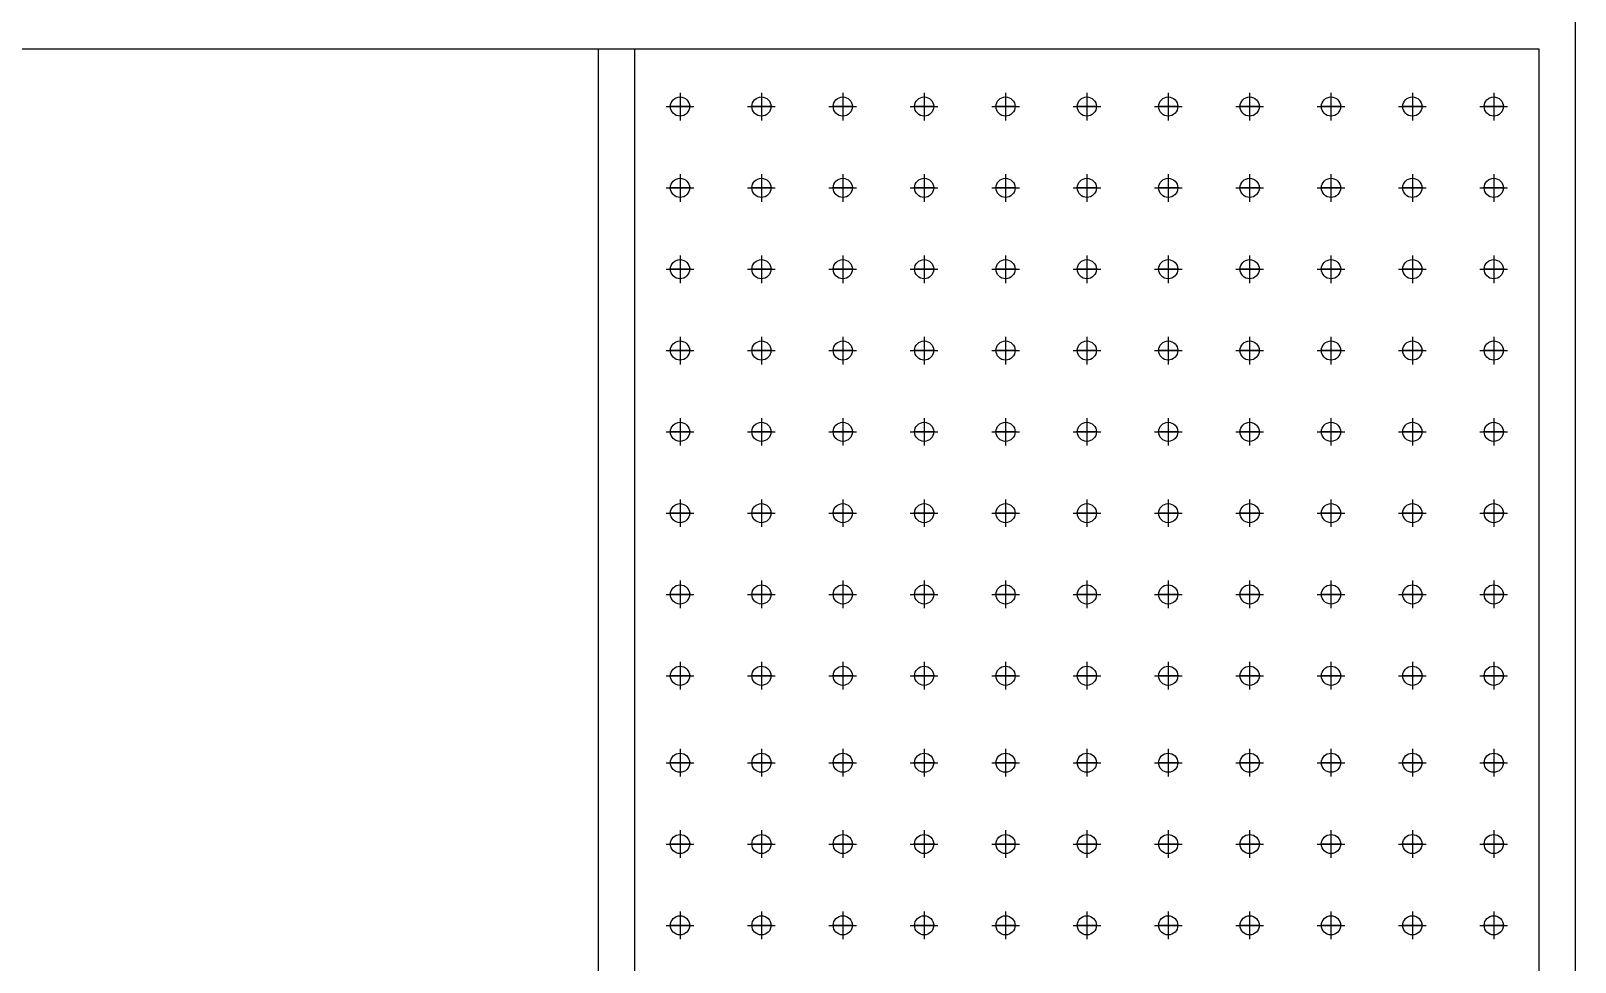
# Model space of a CAD drawing. Header units: millimetres. Extents: x 0 to 25222, y 0 to 17836.
# Drawn here: x 8255 to 9963, y 13968 to 14999 of the extents above; entities that cross this region are included whole.
import ezdxf

# ---------------------------------------------------------------- set-up
doc = ezdxf.new("R2010")
doc.units = ezdxf.units.MM
doc.linetypes.add('CENTER', pattern=[2, 1.25, -0.25, 0.25, -0.25])
doc.layers.add('CENTER', color=1, linetype='CENTER')

msp = doc.modelspace()

# ---------------------------------------------------------------- linework, layer by layer
at = {"color": 3}
for p, q in [((9963.1, 15019.1), (9963.1, 11419.1)), ((3533.1, 14979.1), (9923.1, 14979.1)), ((8883.1, 11459.1), (8883.1, 14979.1)), ((8923.1, 11459.1), (8923.1, 14979.1)), ((9923.1, 14979.1), (9923.1, 11459.1))]:
    msp.add_line(p, q, dxfattribs=at)
for centre in [(8973.1, 14915.3), (9063.1, 14915.3), (9153.1, 14915.3), (9243.1, 14915.3), (9333.1, 14915.3), (9423.1, 14915.3), (9513.1, 14915.3), (9603.1, 14915.3), (9693.1, 14915.3), (9783.1, 14915.3), (9873.1, 14915.3), (8973.1, 14825.3), (9063.1, 14825.3), (9153.1, 14825.3), (9243.1, 14825.3), (9333.1, 14825.3), (9423.1, 14825.3), (9513.1, 14825.3), (9603.1, 14825.3), (9693.1, 14825.3), (9783.1, 14825.3), (9873.1, 14825.3), (8973.1, 14735.3), (9063.1, 14735.3), (9153.1, 14735.3), (9243.1, 14735.3), (9333.1, 14735.3), (9423.1, 14735.3), (9513.1, 14735.3), (9603.1, 14735.3), (9693.1, 14735.3), (9783.1, 14735.3), (9873.1, 14735.3), (8973.1, 14645.3), (9063.1, 14645.3), (9153.1, 14645.3), (9243.1, 14645.3), (9333.1, 14645.3), (9423.1, 14645.3), (9513.1, 14645.3), (9603.1, 14645.3), (9693.1, 14645.3), (9783.1, 14645.3), (9873.1, 14645.3), (8973.1, 14555.3), (9063.1, 14555.3), (9153.1, 14555.3), (9243.1, 14555.3), (9333.1, 14555.3), (9423.1, 14555.3), (9513.1, 14555.3), (9603.1, 14555.3), (9693.1, 14555.3), (9783.1, 14555.3), (9873.1, 14555.3), (8973.1, 14465.3), (9063.1, 14465.3), (9153.1, 14465.3), (9243.1, 14465.3), (9333.1, 14465.3), (9423.1, 14465.3), (9513.1, 14465.3), (9603.1, 14465.3), (9693.1, 14465.3), (9783.1, 14465.3), (9873.1, 14465.3), (8973.1, 14375.3), (9063.1, 14375.3), (9153.1, 14375.3), (9243.1, 14375.3), (9333.1, 14375.3), (9423.1, 14375.3), (9513.1, 14375.3), (9603.1, 14375.3), (9693.1, 14375.3), (9783.1, 14375.3), (9873.1, 14375.3), (8973.1, 14285.3), (9063.1, 14285.3), (9153.1, 14285.3), (9243.1, 14285.3), (9333.1, 14285.3), (9423.1, 14285.3), (9513.1, 14285.3), (9603.1, 14285.3), (9693.1, 14285.3), (9783.1, 14285.3), (9873.1, 14285.3), (8973.1, 14189.1), (9063.1, 14189.1), (9153.1, 14189.1), (9243.1, 14189.1), (9333.1, 14189.1), (9423.1, 14189.1), (9513.1, 14189.1), (9603.1, 14189.1), (9693.1, 14189.1), (9783.1, 14189.1), (9873.1, 14189.1), (8973.1, 14099.1), (9063.1, 14099.1), (9153.1, 14099.1), (9243.1, 14099.1), (9333.1, 14099.1), (9423.1, 14099.1), (9513.1, 14099.1), (9603.1, 14099.1), (9693.1, 14099.1), (9783.1, 14099.1), (9873.1, 14099.1), (8973.1, 14009.1), (9063.1, 14009.1), (9153.1, 14009.1), (9243.1, 14009.1), (9333.1, 14009.1), (9423.1, 14009.1), (9513.1, 14009.1), (9603.1, 14009.1), (9693.1, 14009.1), (9783.1, 14009.1), (9873.1, 14009.1)]:
    msp.add_circle(centre, 10.6)
for radius in [1675, 1675, 1621.9, 1570.3]:
    msp.add_circle((6728.1, 13219.1), radius, dxfattribs=at)
at = {"layer": 'CENTER', "linetype": 'CENTER', "ltscale": 50}
for p, q in [((8973.1, 14930.6), (8973.1, 14900)), ((9063.1, 14930.6), (9063.1, 14900)), ((9153.1, 14930.6), (9153.1, 14900)), ((9243.1, 14930.6), (9243.1, 14900)), ((9333.1, 14930.6), (9333.1, 14900)), ((9423.1, 14930.6), (9423.1, 14900)), ((9513.1, 14930.6), (9513.1, 14900)), ((9603.1, 14930.6), (9603.1, 14900)), ((9693.1, 14930.6), (9693.1, 14900)), ((9783.1, 14930.6), (9783.1, 14900)), ((9873.1, 14930.6), (9873.1, 14900)), ((8957.8, 14915.3), (8988.4, 14915.3)), ((8984.9, 14915.3), (8961.4, 14915.3)), ((8961.4, 14915.3), (8984.9, 14915.3)), ((8984.9, 14915.3), (8961.4, 14915.3)), ((8973.1, 14927.1), (8973.1, 14903.5)), ((9047.8, 14915.3), (9078.4, 14915.3)), ((9074.9, 14915.3), (9051.4, 14915.3)), ((9051.4, 14915.3), (9074.9, 14915.3)), ((9074.9, 14915.3), (9051.4, 14915.3)), ((9063.1, 14927.1), (9063.1, 14903.5)), ((9137.8, 14915.3), (9168.4, 14915.3)), ((9164.9, 14915.3), (9141.4, 14915.3)), ((9141.4, 14915.3), (9164.9, 14915.3)), ((9164.9, 14915.3), (9141.4, 14915.3)), ((9153.1, 14927.1), (9153.1, 14903.5)), ((9227.8, 14915.3), (9258.4, 14915.3)), ((9254.9, 14915.3), (9231.4, 14915.3)), ((9231.4, 14915.3), (9254.9, 14915.3)), ((9254.9, 14915.3), (9231.4, 14915.3)), ((9243.1, 14927.1), (9243.1, 14903.5)), ((9317.8, 14915.3), (9348.4, 14915.3)), ((9344.9, 14915.3), (9321.4, 14915.3)), ((9321.4, 14915.3), (9344.9, 14915.3)), ((9344.9, 14915.3), (9321.4, 14915.3)), ((9333.1, 14927.1), (9333.1, 14903.5)), ((9407.8, 14915.3), (9438.4, 14915.3)), ((9434.9, 14915.3), (9411.4, 14915.3)), ((9411.4, 14915.3), (9434.9, 14915.3)), ((9434.9, 14915.3), (9411.4, 14915.3)), ((9423.1, 14927.1), (9423.1, 14903.5)), ((9497.8, 14915.3), (9528.4, 14915.3)), ((9524.9, 14915.3), (9501.4, 14915.3)), ((9501.4, 14915.3), (9524.9, 14915.3)), ((9524.9, 14915.3), (9501.4, 14915.3)), ((9513.1, 14927.1), (9513.1, 14903.5)), ((9587.8, 14915.3), (9618.4, 14915.3)), ((9614.9, 14915.3), (9591.4, 14915.3)), ((9591.4, 14915.3), (9614.9, 14915.3)), ((9614.9, 14915.3), (9591.4, 14915.3)), ((9603.1, 14927.1), (9603.1, 14903.5)), ((9677.8, 14915.3), (9708.4, 14915.3)), ((9704.9, 14915.3), (9681.4, 14915.3)), ((9681.4, 14915.3), (9704.9, 14915.3)), ((9704.9, 14915.3), (9681.4, 14915.3)), ((9693.1, 14927.1), (9693.1, 14903.5)), ((9767.8, 14915.3), (9798.4, 14915.3)), ((9794.9, 14915.3), (9771.4, 14915.3)), ((9771.4, 14915.3), (9794.9, 14915.3)), ((9794.9, 14915.3), (9771.4, 14915.3)), ((9783.1, 14927.1), (9783.1, 14903.5)), ((9857.8, 14915.3), (9888.4, 14915.3)), ((9884.9, 14915.3), (9861.4, 14915.3)), ((9861.4, 14915.3), (9884.9, 14915.3)), ((9884.9, 14915.3), (9861.4, 14915.3)), ((9873.1, 14927.1), (9873.1, 14903.5)), ((8973.1, 14840.6), (8973.1, 14810)), ((8973.1, 14837.1), (8973.1, 14813.5)), ((9063.1, 14840.6), (9063.1, 14810)), ((9063.1, 14837.1), (9063.1, 14813.5)), ((9153.1, 14840.6), (9153.1, 14810)), ((9153.1, 14837.1), (9153.1, 14813.5)), ((9243.1, 14840.6), (9243.1, 14810)), ((9243.1, 14837.1), (9243.1, 14813.5)), ((9333.1, 14840.6), (9333.1, 14810)), ((9333.1, 14837.1), (9333.1, 14813.5)), ((9423.1, 14840.6), (9423.1, 14810)), ((9423.1, 14837.1), (9423.1, 14813.5)), ((9513.1, 14840.6), (9513.1, 14810)), ((9513.1, 14837.1), (9513.1, 14813.5)), ((9603.1, 14840.6), (9603.1, 14810)), ((9603.1, 14837.1), (9603.1, 14813.5)), ((9693.1, 14840.6), (9693.1, 14810)), ((9693.1, 14837.1), (9693.1, 14813.5)), ((9783.1, 14840.6), (9783.1, 14810)), ((9783.1, 14837.1), (9783.1, 14813.5)), ((9873.1, 14840.6), (9873.1, 14810)), ((9873.1, 14837.1), (9873.1, 14813.5)), ((8957.8, 14825.3), (8988.4, 14825.3)), ((8984.9, 14825.3), (8961.4, 14825.3)), ((8961.4, 14825.3), (8984.9, 14825.3)), ((8984.9, 14825.3), (8961.4, 14825.3)), ((9047.8, 14825.3), (9078.4, 14825.3)), ((9074.9, 14825.3), (9051.4, 14825.3)), ((9051.4, 14825.3), (9074.9, 14825.3)), ((9074.9, 14825.3), (9051.4, 14825.3)), ((9137.8, 14825.3), (9168.4, 14825.3)), ((9164.9, 14825.3), (9141.4, 14825.3)), ((9141.4, 14825.3), (9164.9, 14825.3)), ((9164.9, 14825.3), (9141.4, 14825.3)), ((9227.8, 14825.3), (9258.4, 14825.3)), ((9254.9, 14825.3), (9231.4, 14825.3)), ((9231.4, 14825.3), (9254.9, 14825.3)), ((9254.9, 14825.3), (9231.4, 14825.3)), ((9317.8, 14825.3), (9348.4, 14825.3)), ((9344.9, 14825.3), (9321.4, 14825.3)), ((9321.4, 14825.3), (9344.9, 14825.3)), ((9344.9, 14825.3), (9321.4, 14825.3)), ((9407.8, 14825.3), (9438.4, 14825.3)), ((9434.9, 14825.3), (9411.4, 14825.3)), ((9411.4, 14825.3), (9434.9, 14825.3)), ((9434.9, 14825.3), (9411.4, 14825.3)), ((9497.8, 14825.3), (9528.4, 14825.3)), ((9524.9, 14825.3), (9501.4, 14825.3)), ((9501.4, 14825.3), (9524.9, 14825.3)), ((9524.9, 14825.3), (9501.4, 14825.3)), ((9587.8, 14825.3), (9618.4, 14825.3)), ((9614.9, 14825.3), (9591.4, 14825.3)), ((9591.4, 14825.3), (9614.9, 14825.3)), ((9614.9, 14825.3), (9591.4, 14825.3)), ((9677.8, 14825.3), (9708.4, 14825.3)), ((9704.9, 14825.3), (9681.4, 14825.3)), ((9681.4, 14825.3), (9704.9, 14825.3)), ((9704.9, 14825.3), (9681.4, 14825.3)), ((9767.8, 14825.3), (9798.4, 14825.3)), ((9794.9, 14825.3), (9771.4, 14825.3)), ((9771.4, 14825.3), (9794.9, 14825.3)), ((9794.9, 14825.3), (9771.4, 14825.3)), ((9857.8, 14825.3), (9888.4, 14825.3)), ((9884.9, 14825.3), (9861.4, 14825.3)), ((9861.4, 14825.3), (9884.9, 14825.3)), ((9884.9, 14825.3), (9861.4, 14825.3)), ((8973.1, 14750.6), (8973.1, 14720)), ((8973.1, 14747.1), (8973.1, 14723.5)), ((9063.1, 14750.6), (9063.1, 14720)), ((9063.1, 14747.1), (9063.1, 14723.5)), ((9153.1, 14750.6), (9153.1, 14720)), ((9153.1, 14747.1), (9153.1, 14723.5)), ((9243.1, 14750.6), (9243.1, 14720)), ((9243.1, 14747.1), (9243.1, 14723.5)), ((9333.1, 14750.6), (9333.1, 14720)), ((9333.1, 14747.1), (9333.1, 14723.5)), ((9423.1, 14750.6), (9423.1, 14720)), ((9423.1, 14747.1), (9423.1, 14723.5)), ((9513.1, 14750.6), (9513.1, 14720)), ((9513.1, 14747.1), (9513.1, 14723.5)), ((9603.1, 14750.6), (9603.1, 14720)), ((9603.1, 14747.1), (9603.1, 14723.5)), ((9693.1, 14750.6), (9693.1, 14720)), ((9693.1, 14747.1), (9693.1, 14723.5)), ((9783.1, 14750.6), (9783.1, 14720)), ((9783.1, 14747.1), (9783.1, 14723.5)), ((9873.1, 14750.6), (9873.1, 14720)), ((9873.1, 14747.1), (9873.1, 14723.5)), ((8957.8, 14735.3), (8988.4, 14735.3)), ((8984.9, 14735.3), (8961.4, 14735.3)), ((8961.4, 14735.3), (8984.9, 14735.3)), ((8984.9, 14735.3), (8961.4, 14735.3)), ((9047.8, 14735.3), (9078.4, 14735.3)), ((9074.9, 14735.3), (9051.4, 14735.3)), ((9051.4, 14735.3), (9074.9, 14735.3)), ((9074.9, 14735.3), (9051.4, 14735.3)), ((9137.8, 14735.3), (9168.4, 14735.3)), ((9164.9, 14735.3), (9141.4, 14735.3)), ((9141.4, 14735.3), (9164.9, 14735.3)), ((9164.9, 14735.3), (9141.4, 14735.3)), ((9227.8, 14735.3), (9258.4, 14735.3)), ((9254.9, 14735.3), (9231.4, 14735.3)), ((9231.4, 14735.3), (9254.9, 14735.3)), ((9254.9, 14735.3), (9231.4, 14735.3)), ((9317.8, 14735.3), (9348.4, 14735.3)), ((9344.9, 14735.3), (9321.4, 14735.3)), ((9321.4, 14735.3), (9344.9, 14735.3)), ((9344.9, 14735.3), (9321.4, 14735.3)), ((9407.8, 14735.3), (9438.4, 14735.3)), ((9434.9, 14735.3), (9411.4, 14735.3)), ((9411.4, 14735.3), (9434.9, 14735.3)), ((9434.9, 14735.3), (9411.4, 14735.3)), ((9497.8, 14735.3), (9528.4, 14735.3)), ((9524.9, 14735.3), (9501.4, 14735.3)), ((9501.4, 14735.3), (9524.9, 14735.3)), ((9524.9, 14735.3), (9501.4, 14735.3)), ((9587.8, 14735.3), (9618.4, 14735.3)), ((9614.9, 14735.3), (9591.4, 14735.3)), ((9591.4, 14735.3), (9614.9, 14735.3)), ((9614.9, 14735.3), (9591.4, 14735.3)), ((9677.8, 14735.3), (9708.4, 14735.3)), ((9704.9, 14735.3), (9681.4, 14735.3)), ((9681.4, 14735.3), (9704.9, 14735.3)), ((9704.9, 14735.3), (9681.4, 14735.3)), ((9767.8, 14735.3), (9798.4, 14735.3)), ((9794.9, 14735.3), (9771.4, 14735.3)), ((9771.4, 14735.3), (9794.9, 14735.3)), ((9794.9, 14735.3), (9771.4, 14735.3)), ((9857.8, 14735.3), (9888.4, 14735.3)), ((9884.9, 14735.3), (9861.4, 14735.3)), ((9861.4, 14735.3), (9884.9, 14735.3)), ((9884.9, 14735.3), (9861.4, 14735.3)), ((8973.1, 14660.6), (8973.1, 14630)), ((8973.1, 14657.1), (8973.1, 14633.5)), ((9063.1, 14660.6), (9063.1, 14630)), ((9063.1, 14657.1), (9063.1, 14633.5)), ((9153.1, 14660.6), (9153.1, 14630)), ((9153.1, 14657.1), (9153.1, 14633.5)), ((9243.1, 14660.6), (9243.1, 14630)), ((9243.1, 14657.1), (9243.1, 14633.5)), ((9333.1, 14660.6), (9333.1, 14630)), ((9333.1, 14657.1), (9333.1, 14633.5)), ((9423.1, 14660.6), (9423.1, 14630)), ((9423.1, 14657.1), (9423.1, 14633.5)), ((9513.1, 14660.6), (9513.1, 14630)), ((9513.1, 14657.1), (9513.1, 14633.5)), ((9603.1, 14660.6), (9603.1, 14630)), ((9603.1, 14657.1), (9603.1, 14633.5)), ((9693.1, 14660.6), (9693.1, 14630)), ((9693.1, 14657.1), (9693.1, 14633.5)), ((9783.1, 14660.6), (9783.1, 14630)), ((9783.1, 14657.1), (9783.1, 14633.5)), ((9873.1, 14660.6), (9873.1, 14630)), ((9873.1, 14657.1), (9873.1, 14633.5)), ((8957.8, 14645.3), (8988.4, 14645.3)), ((8984.9, 14645.3), (8961.4, 14645.3)), ((8961.4, 14645.3), (8984.9, 14645.3)), ((8984.9, 14645.3), (8961.4, 14645.3)), ((9047.8, 14645.3), (9078.4, 14645.3)), ((9074.9, 14645.3), (9051.4, 14645.3)), ((9051.4, 14645.3), (9074.9, 14645.3)), ((9074.9, 14645.3), (9051.4, 14645.3)), ((9137.8, 14645.3), (9168.4, 14645.3)), ((9164.9, 14645.3), (9141.4, 14645.3)), ((9141.4, 14645.3), (9164.9, 14645.3)), ((9164.9, 14645.3), (9141.4, 14645.3)), ((9227.8, 14645.3), (9258.4, 14645.3)), ((9254.9, 14645.3), (9231.4, 14645.3)), ((9231.4, 14645.3), (9254.9, 14645.3)), ((9254.9, 14645.3), (9231.4, 14645.3)), ((9317.8, 14645.3), (9348.4, 14645.3)), ((9344.9, 14645.3), (9321.4, 14645.3)), ((9321.4, 14645.3), (9344.9, 14645.3)), ((9344.9, 14645.3), (9321.4, 14645.3)), ((9407.8, 14645.3), (9438.4, 14645.3)), ((9434.9, 14645.3), (9411.4, 14645.3)), ((9411.4, 14645.3), (9434.9, 14645.3)), ((9434.9, 14645.3), (9411.4, 14645.3)), ((9497.8, 14645.3), (9528.4, 14645.3)), ((9524.9, 14645.3), (9501.4, 14645.3)), ((9501.4, 14645.3), (9524.9, 14645.3)), ((9524.9, 14645.3), (9501.4, 14645.3)), ((9587.8, 14645.3), (9618.4, 14645.3)), ((9614.9, 14645.3), (9591.4, 14645.3)), ((9591.4, 14645.3), (9614.9, 14645.3)), ((9614.9, 14645.3), (9591.4, 14645.3)), ((9677.8, 14645.3), (9708.4, 14645.3)), ((9704.9, 14645.3), (9681.4, 14645.3)), ((9681.4, 14645.3), (9704.9, 14645.3)), ((9704.9, 14645.3), (9681.4, 14645.3)), ((9767.8, 14645.3), (9798.4, 14645.3)), ((9794.9, 14645.3), (9771.4, 14645.3)), ((9771.4, 14645.3), (9794.9, 14645.3)), ((9794.9, 14645.3), (9771.4, 14645.3)), ((9857.8, 14645.3), (9888.4, 14645.3)), ((9884.9, 14645.3), (9861.4, 14645.3)), ((9861.4, 14645.3), (9884.9, 14645.3)), ((9884.9, 14645.3), (9861.4, 14645.3)), ((8973.1, 14570.6), (8973.1, 14540)), ((9063.1, 14570.6), (9063.1, 14540)), ((9153.1, 14570.6), (9153.1, 14540)), ((9243.1, 14570.6), (9243.1, 14540)), ((9333.1, 14570.6), (9333.1, 14540)), ((9423.1, 14570.6), (9423.1, 14540)), ((9513.1, 14570.6), (9513.1, 14540)), ((9603.1, 14570.6), (9603.1, 14540)), ((9693.1, 14570.6), (9693.1, 14540)), ((9783.1, 14570.6), (9783.1, 14540)), ((9873.1, 14570.6), (9873.1, 14540)), ((8957.8, 14555.3), (8988.4, 14555.3)), ((8984.9, 14555.3), (8961.4, 14555.3)), ((8961.4, 14555.3), (8984.9, 14555.3)), ((8984.9, 14555.3), (8961.4, 14555.3)), ((8973.1, 14567.1), (8973.1, 14543.5)), ((9047.8, 14555.3), (9078.4, 14555.3)), ((9074.9, 14555.3), (9051.4, 14555.3)), ((9051.4, 14555.3), (9074.9, 14555.3)), ((9074.9, 14555.3), (9051.4, 14555.3)), ((9063.1, 14567.1), (9063.1, 14543.5)), ((9137.8, 14555.3), (9168.4, 14555.3)), ((9164.9, 14555.3), (9141.4, 14555.3)), ((9141.4, 14555.3), (9164.9, 14555.3)), ((9164.9, 14555.3), (9141.4, 14555.3)), ((9153.1, 14567.1), (9153.1, 14543.5)), ((9227.8, 14555.3), (9258.4, 14555.3)), ((9254.9, 14555.3), (9231.4, 14555.3)), ((9231.4, 14555.3), (9254.9, 14555.3)), ((9254.9, 14555.3), (9231.4, 14555.3)), ((9243.1, 14567.1), (9243.1, 14543.5)), ((9317.8, 14555.3), (9348.4, 14555.3)), ((9344.9, 14555.3), (9321.4, 14555.3)), ((9321.4, 14555.3), (9344.9, 14555.3)), ((9344.9, 14555.3), (9321.4, 14555.3)), ((9333.1, 14567.1), (9333.1, 14543.5)), ((9407.8, 14555.3), (9438.4, 14555.3)), ((9434.9, 14555.3), (9411.4, 14555.3)), ((9411.4, 14555.3), (9434.9, 14555.3)), ((9434.9, 14555.3), (9411.4, 14555.3)), ((9423.1, 14567.1), (9423.1, 14543.5)), ((9497.8, 14555.3), (9528.4, 14555.3)), ((9524.9, 14555.3), (9501.4, 14555.3)), ((9501.4, 14555.3), (9524.9, 14555.3)), ((9524.9, 14555.3), (9501.4, 14555.3)), ((9513.1, 14567.1), (9513.1, 14543.5)), ((9587.8, 14555.3), (9618.4, 14555.3)), ((9614.9, 14555.3), (9591.4, 14555.3)), ((9591.4, 14555.3), (9614.9, 14555.3)), ((9614.9, 14555.3), (9591.4, 14555.3)), ((9603.1, 14567.1), (9603.1, 14543.5)), ((9677.8, 14555.3), (9708.4, 14555.3)), ((9704.9, 14555.3), (9681.4, 14555.3)), ((9681.4, 14555.3), (9704.9, 14555.3)), ((9704.9, 14555.3), (9681.4, 14555.3)), ((9693.1, 14567.1), (9693.1, 14543.5)), ((9767.8, 14555.3), (9798.4, 14555.3)), ((9794.9, 14555.3), (9771.4, 14555.3)), ((9771.4, 14555.3), (9794.9, 14555.3)), ((9794.9, 14555.3), (9771.4, 14555.3)), ((9783.1, 14567.1), (9783.1, 14543.5)), ((9857.8, 14555.3), (9888.4, 14555.3)), ((9884.9, 14555.3), (9861.4, 14555.3)), ((9861.4, 14555.3), (9884.9, 14555.3)), ((9884.9, 14555.3), (9861.4, 14555.3)), ((9873.1, 14567.1), (9873.1, 14543.5)), ((8973.1, 14480.6), (8973.1, 14450)), ((8973.1, 14477.1), (8973.1, 14453.5)), ((9063.1, 14480.6), (9063.1, 14450)), ((9063.1, 14477.1), (9063.1, 14453.5)), ((9153.1, 14480.6), (9153.1, 14450)), ((9153.1, 14477.1), (9153.1, 14453.5)), ((9243.1, 14480.6), (9243.1, 14450)), ((9243.1, 14477.1), (9243.1, 14453.5)), ((9333.1, 14480.6), (9333.1, 14450)), ((9333.1, 14477.1), (9333.1, 14453.5)), ((9423.1, 14480.6), (9423.1, 14450)), ((9423.1, 14477.1), (9423.1, 14453.5)), ((9513.1, 14480.6), (9513.1, 14450)), ((9513.1, 14477.1), (9513.1, 14453.5)), ((9603.1, 14480.6), (9603.1, 14450)), ((9603.1, 14477.1), (9603.1, 14453.5)), ((9693.1, 14480.6), (9693.1, 14450)), ((9693.1, 14477.1), (9693.1, 14453.5)), ((9783.1, 14480.6), (9783.1, 14450)), ((9783.1, 14477.1), (9783.1, 14453.5)), ((9873.1, 14480.6), (9873.1, 14450)), ((9873.1, 14477.1), (9873.1, 14453.5)), ((8957.8, 14465.3), (8988.4, 14465.3)), ((8984.9, 14465.3), (8961.4, 14465.3)), ((8961.4, 14465.3), (8984.9, 14465.3)), ((8984.9, 14465.3), (8961.4, 14465.3)), ((9047.8, 14465.3), (9078.4, 14465.3)), ((9074.9, 14465.3), (9051.4, 14465.3)), ((9051.4, 14465.3), (9074.9, 14465.3)), ((9074.9, 14465.3), (9051.4, 14465.3)), ((9137.8, 14465.3), (9168.4, 14465.3)), ((9164.9, 14465.3), (9141.4, 14465.3)), ((9141.4, 14465.3), (9164.9, 14465.3)), ((9164.9, 14465.3), (9141.4, 14465.3)), ((9227.8, 14465.3), (9258.4, 14465.3)), ((9254.9, 14465.3), (9231.4, 14465.3)), ((9231.4, 14465.3), (9254.9, 14465.3)), ((9254.9, 14465.3), (9231.4, 14465.3)), ((9317.8, 14465.3), (9348.4, 14465.3)), ((9344.9, 14465.3), (9321.4, 14465.3)), ((9321.4, 14465.3), (9344.9, 14465.3)), ((9344.9, 14465.3), (9321.4, 14465.3)), ((9407.8, 14465.3), (9438.4, 14465.3)), ((9434.9, 14465.3), (9411.4, 14465.3)), ((9411.4, 14465.3), (9434.9, 14465.3)), ((9434.9, 14465.3), (9411.4, 14465.3)), ((9497.8, 14465.3), (9528.4, 14465.3)), ((9524.9, 14465.3), (9501.4, 14465.3)), ((9501.4, 14465.3), (9524.9, 14465.3)), ((9524.9, 14465.3), (9501.4, 14465.3)), ((9587.8, 14465.3), (9618.4, 14465.3)), ((9614.9, 14465.3), (9591.4, 14465.3)), ((9591.4, 14465.3), (9614.9, 14465.3)), ((9614.9, 14465.3), (9591.4, 14465.3)), ((9677.8, 14465.3), (9708.4, 14465.3)), ((9704.9, 14465.3), (9681.4, 14465.3)), ((9681.4, 14465.3), (9704.9, 14465.3)), ((9704.9, 14465.3), (9681.4, 14465.3)), ((9767.8, 14465.3), (9798.4, 14465.3)), ((9794.9, 14465.3), (9771.4, 14465.3)), ((9771.4, 14465.3), (9794.9, 14465.3)), ((9794.9, 14465.3), (9771.4, 14465.3)), ((9857.8, 14465.3), (9888.4, 14465.3)), ((9884.9, 14465.3), (9861.4, 14465.3)), ((9861.4, 14465.3), (9884.9, 14465.3)), ((9884.9, 14465.3), (9861.4, 14465.3)), ((8973.1, 14390.6), (8973.1, 14360)), ((8973.1, 14387.1), (8973.1, 14363.5)), ((9063.1, 14390.6), (9063.1, 14360)), ((9063.1, 14387.1), (9063.1, 14363.5)), ((9153.1, 14390.6), (9153.1, 14360)), ((9153.1, 14387.1), (9153.1, 14363.5)), ((9243.1, 14390.6), (9243.1, 14360)), ((9243.1, 14387.1), (9243.1, 14363.5)), ((9333.1, 14390.6), (9333.1, 14360)), ((9333.1, 14387.1), (9333.1, 14363.5)), ((9423.1, 14390.6), (9423.1, 14360)), ((9423.1, 14387.1), (9423.1, 14363.5)), ((9513.1, 14390.6), (9513.1, 14360)), ((9513.1, 14387.1), (9513.1, 14363.5)), ((9603.1, 14390.6), (9603.1, 14360)), ((9603.1, 14387.1), (9603.1, 14363.5)), ((9693.1, 14390.6), (9693.1, 14360)), ((9693.1, 14387.1), (9693.1, 14363.5)), ((9783.1, 14390.6), (9783.1, 14360)), ((9783.1, 14387.1), (9783.1, 14363.5)), ((9873.1, 14390.6), (9873.1, 14360)), ((9873.1, 14387.1), (9873.1, 14363.5)), ((8957.8, 14375.3), (8988.4, 14375.3)), ((8984.9, 14375.3), (8961.4, 14375.3)), ((8961.4, 14375.3), (8984.9, 14375.3)), ((8984.9, 14375.3), (8961.4, 14375.3)), ((9047.8, 14375.3), (9078.4, 14375.3)), ((9074.9, 14375.3), (9051.4, 14375.3)), ((9051.4, 14375.3), (9074.9, 14375.3)), ((9074.9, 14375.3), (9051.4, 14375.3)), ((9137.8, 14375.3), (9168.4, 14375.3)), ((9164.9, 14375.3), (9141.4, 14375.3)), ((9141.4, 14375.3), (9164.9, 14375.3)), ((9164.9, 14375.3), (9141.4, 14375.3)), ((9227.8, 14375.3), (9258.4, 14375.3)), ((9254.9, 14375.3), (9231.4, 14375.3)), ((9231.4, 14375.3), (9254.9, 14375.3)), ((9254.9, 14375.3), (9231.4, 14375.3)), ((9317.8, 14375.3), (9348.4, 14375.3)), ((9344.9, 14375.3), (9321.4, 14375.3)), ((9321.4, 14375.3), (9344.9, 14375.3)), ((9344.9, 14375.3), (9321.4, 14375.3)), ((9407.8, 14375.3), (9438.4, 14375.3)), ((9434.9, 14375.3), (9411.4, 14375.3)), ((9411.4, 14375.3), (9434.9, 14375.3)), ((9434.9, 14375.3), (9411.4, 14375.3)), ((9497.8, 14375.3), (9528.4, 14375.3)), ((9524.9, 14375.3), (9501.4, 14375.3)), ((9501.4, 14375.3), (9524.9, 14375.3)), ((9524.9, 14375.3), (9501.4, 14375.3)), ((9587.8, 14375.3), (9618.4, 14375.3)), ((9614.9, 14375.3), (9591.4, 14375.3)), ((9591.4, 14375.3), (9614.9, 14375.3)), ((9614.9, 14375.3), (9591.4, 14375.3)), ((9677.8, 14375.3), (9708.4, 14375.3)), ((9704.9, 14375.3), (9681.4, 14375.3)), ((9681.4, 14375.3), (9704.9, 14375.3)), ((9704.9, 14375.3), (9681.4, 14375.3)), ((9767.8, 14375.3), (9798.4, 14375.3)), ((9794.9, 14375.3), (9771.4, 14375.3)), ((9771.4, 14375.3), (9794.9, 14375.3)), ((9794.9, 14375.3), (9771.4, 14375.3)), ((9857.8, 14375.3), (9888.4, 14375.3)), ((9884.9, 14375.3), (9861.4, 14375.3)), ((9861.4, 14375.3), (9884.9, 14375.3)), ((9884.9, 14375.3), (9861.4, 14375.3)), ((8973.1, 14300.6), (8973.1, 14270)), ((8973.1, 14297.1), (8973.1, 14273.5)), ((9063.1, 14300.6), (9063.1, 14270)), ((9063.1, 14297.1), (9063.1, 14273.5)), ((9153.1, 14300.6), (9153.1, 14270)), ((9153.1, 14297.1), (9153.1, 14273.5)), ((9243.1, 14300.6), (9243.1, 14270)), ((9243.1, 14297.1), (9243.1, 14273.5)), ((9333.1, 14300.6), (9333.1, 14270)), ((9333.1, 14297.1), (9333.1, 14273.5)), ((9423.1, 14300.6), (9423.1, 14270)), ((9423.1, 14297.1), (9423.1, 14273.5)), ((9513.1, 14300.6), (9513.1, 14270)), ((9513.1, 14297.1), (9513.1, 14273.5)), ((9603.1, 14300.6), (9603.1, 14270)), ((9603.1, 14297.1), (9603.1, 14273.5)), ((9693.1, 14300.6), (9693.1, 14270)), ((9693.1, 14297.1), (9693.1, 14273.5)), ((9783.1, 14300.6), (9783.1, 14270)), ((9783.1, 14297.1), (9783.1, 14273.5)), ((9873.1, 14300.6), (9873.1, 14270)), ((9873.1, 14297.1), (9873.1, 14273.5)), ((8957.8, 14285.3), (8988.4, 14285.3)), ((8984.9, 14285.3), (8961.4, 14285.3)), ((8961.4, 14285.3), (8984.9, 14285.3)), ((8984.9, 14285.3), (8961.4, 14285.3)), ((9047.8, 14285.3), (9078.4, 14285.3)), ((9074.9, 14285.3), (9051.4, 14285.3)), ((9051.4, 14285.3), (9074.9, 14285.3)), ((9074.9, 14285.3), (9051.4, 14285.3)), ((9137.8, 14285.3), (9168.4, 14285.3)), ((9164.9, 14285.3), (9141.4, 14285.3)), ((9141.4, 14285.3), (9164.9, 14285.3)), ((9164.9, 14285.3), (9141.4, 14285.3)), ((9227.8, 14285.3), (9258.4, 14285.3)), ((9254.9, 14285.3), (9231.4, 14285.3)), ((9231.4, 14285.3), (9254.9, 14285.3)), ((9254.9, 14285.3), (9231.4, 14285.3)), ((9317.8, 14285.3), (9348.4, 14285.3)), ((9344.9, 14285.3), (9321.4, 14285.3)), ((9321.4, 14285.3), (9344.9, 14285.3)), ((9344.9, 14285.3), (9321.4, 14285.3)), ((9407.8, 14285.3), (9438.4, 14285.3)), ((9434.9, 14285.3), (9411.4, 14285.3)), ((9411.4, 14285.3), (9434.9, 14285.3)), ((9434.9, 14285.3), (9411.4, 14285.3)), ((9497.8, 14285.3), (9528.4, 14285.3)), ((9524.9, 14285.3), (9501.4, 14285.3)), ((9501.4, 14285.3), (9524.9, 14285.3)), ((9524.9, 14285.3), (9501.4, 14285.3)), ((9587.8, 14285.3), (9618.4, 14285.3)), ((9614.9, 14285.3), (9591.4, 14285.3)), ((9591.4, 14285.3), (9614.9, 14285.3)), ((9614.9, 14285.3), (9591.4, 14285.3)), ((9677.8, 14285.3), (9708.4, 14285.3)), ((9704.9, 14285.3), (9681.4, 14285.3)), ((9681.4, 14285.3), (9704.9, 14285.3)), ((9704.9, 14285.3), (9681.4, 14285.3)), ((9767.8, 14285.3), (9798.4, 14285.3)), ((9794.9, 14285.3), (9771.4, 14285.3)), ((9771.4, 14285.3), (9794.9, 14285.3)), ((9794.9, 14285.3), (9771.4, 14285.3)), ((9857.8, 14285.3), (9888.4, 14285.3)), ((9884.9, 14285.3), (9861.4, 14285.3)), ((9861.4, 14285.3), (9884.9, 14285.3)), ((9884.9, 14285.3), (9861.4, 14285.3)), ((8973.1, 14204.4), (8973.1, 14173.8)), ((8973.1, 14200.8), (8973.1, 14177.3)), ((9063.1, 14204.4), (9063.1, 14173.8)), ((9063.1, 14200.8), (9063.1, 14177.3)), ((9153.1, 14204.4), (9153.1, 14173.8)), ((9153.1, 14200.8), (9153.1, 14177.3)), ((9243.1, 14204.4), (9243.1, 14173.8)), ((9243.1, 14200.8), (9243.1, 14177.3)), ((9333.1, 14204.4), (9333.1, 14173.8)), ((9333.1, 14200.8), (9333.1, 14177.3)), ((9423.1, 14204.4), (9423.1, 14173.8)), ((9423.1, 14200.8), (9423.1, 14177.3)), ((9513.1, 14204.4), (9513.1, 14173.8)), ((9513.1, 14200.8), (9513.1, 14177.3)), ((9603.1, 14204.4), (9603.1, 14173.8)), ((9603.1, 14200.8), (9603.1, 14177.3)), ((9693.1, 14204.4), (9693.1, 14173.8)), ((9693.1, 14200.8), (9693.1, 14177.3)), ((9783.1, 14204.4), (9783.1, 14173.8)), ((9783.1, 14200.8), (9783.1, 14177.3)), ((9873.1, 14204.4), (9873.1, 14173.8)), ((9873.1, 14200.8), (9873.1, 14177.3)), ((8957.8, 14189.1), (8988.4, 14189.1)), ((8984.9, 14189.1), (8961.4, 14189.1)), ((8961.4, 14189.1), (8984.9, 14189.1)), ((8984.9, 14189.1), (8961.4, 14189.1)), ((9047.8, 14189.1), (9078.4, 14189.1)), ((9074.9, 14189.1), (9051.4, 14189.1)), ((9051.4, 14189.1), (9074.9, 14189.1)), ((9074.9, 14189.1), (9051.4, 14189.1)), ((9137.8, 14189.1), (9168.4, 14189.1)), ((9164.9, 14189.1), (9141.4, 14189.1)), ((9141.4, 14189.1), (9164.9, 14189.1)), ((9164.9, 14189.1), (9141.4, 14189.1)), ((9227.8, 14189.1), (9258.4, 14189.1)), ((9254.9, 14189.1), (9231.4, 14189.1)), ((9231.4, 14189.1), (9254.9, 14189.1)), ((9254.9, 14189.1), (9231.4, 14189.1)), ((9317.8, 14189.1), (9348.4, 14189.1)), ((9344.9, 14189.1), (9321.4, 14189.1)), ((9321.4, 14189.1), (9344.9, 14189.1)), ((9344.9, 14189.1), (9321.4, 14189.1)), ((9407.8, 14189.1), (9438.4, 14189.1)), ((9434.9, 14189.1), (9411.4, 14189.1)), ((9411.4, 14189.1), (9434.9, 14189.1)), ((9434.9, 14189.1), (9411.4, 14189.1)), ((9497.8, 14189.1), (9528.4, 14189.1)), ((9524.9, 14189.1), (9501.4, 14189.1)), ((9501.4, 14189.1), (9524.9, 14189.1)), ((9524.9, 14189.1), (9501.4, 14189.1)), ((9587.8, 14189.1), (9618.4, 14189.1)), ((9614.9, 14189.1), (9591.4, 14189.1)), ((9591.4, 14189.1), (9614.9, 14189.1)), ((9614.9, 14189.1), (9591.4, 14189.1)), ((9677.8, 14189.1), (9708.4, 14189.1)), ((9704.9, 14189.1), (9681.4, 14189.1)), ((9681.4, 14189.1), (9704.9, 14189.1)), ((9704.9, 14189.1), (9681.4, 14189.1)), ((9767.8, 14189.1), (9798.4, 14189.1)), ((9794.9, 14189.1), (9771.4, 14189.1)), ((9771.4, 14189.1), (9794.9, 14189.1)), ((9794.9, 14189.1), (9771.4, 14189.1)), ((9857.8, 14189.1), (9888.4, 14189.1)), ((9884.9, 14189.1), (9861.4, 14189.1)), ((9861.4, 14189.1), (9884.9, 14189.1)), ((9884.9, 14189.1), (9861.4, 14189.1)), ((8973.1, 14114.4), (8973.1, 14083.8)), ((8973.1, 14110.8), (8973.1, 14087.3)), ((9063.1, 14114.4), (9063.1, 14083.8)), ((9063.1, 14110.8), (9063.1, 14087.3)), ((9153.1, 14114.4), (9153.1, 14083.8)), ((9153.1, 14110.8), (9153.1, 14087.3)), ((9243.1, 14114.4), (9243.1, 14083.8)), ((9243.1, 14110.8), (9243.1, 14087.3)), ((9333.1, 14114.4), (9333.1, 14083.8)), ((9333.1, 14110.8), (9333.1, 14087.3)), ((9423.1, 14114.4), (9423.1, 14083.8)), ((9423.1, 14110.8), (9423.1, 14087.3)), ((9513.1, 14114.4), (9513.1, 14083.8)), ((9513.1, 14110.8), (9513.1, 14087.3)), ((9603.1, 14114.4), (9603.1, 14083.8)), ((9603.1, 14110.8), (9603.1, 14087.3)), ((9693.1, 14114.4), (9693.1, 14083.8)), ((9693.1, 14110.8), (9693.1, 14087.3)), ((9783.1, 14114.4), (9783.1, 14083.8)), ((9783.1, 14110.8), (9783.1, 14087.3)), ((9873.1, 14114.4), (9873.1, 14083.8)), ((9873.1, 14110.8), (9873.1, 14087.3)), ((8957.8, 14099.1), (8988.4, 14099.1)), ((8984.9, 14099.1), (8961.4, 14099.1)), ((8961.4, 14099.1), (8984.9, 14099.1)), ((8984.9, 14099.1), (8961.4, 14099.1)), ((9047.8, 14099.1), (9078.4, 14099.1)), ((9074.9, 14099.1), (9051.4, 14099.1)), ((9051.4, 14099.1), (9074.9, 14099.1)), ((9074.9, 14099.1), (9051.4, 14099.1)), ((9137.8, 14099.1), (9168.4, 14099.1)), ((9164.9, 14099.1), (9141.4, 14099.1)), ((9141.4, 14099.1), (9164.9, 14099.1)), ((9164.9, 14099.1), (9141.4, 14099.1)), ((9227.8, 14099.1), (9258.4, 14099.1)), ((9254.9, 14099.1), (9231.4, 14099.1)), ((9231.4, 14099.1), (9254.9, 14099.1)), ((9254.9, 14099.1), (9231.4, 14099.1)), ((9317.8, 14099.1), (9348.4, 14099.1)), ((9344.9, 14099.1), (9321.4, 14099.1)), ((9321.4, 14099.1), (9344.9, 14099.1)), ((9344.9, 14099.1), (9321.4, 14099.1)), ((9407.8, 14099.1), (9438.4, 14099.1)), ((9434.9, 14099.1), (9411.4, 14099.1)), ((9411.4, 14099.1), (9434.9, 14099.1)), ((9434.9, 14099.1), (9411.4, 14099.1)), ((9497.8, 14099.1), (9528.4, 14099.1)), ((9524.9, 14099.1), (9501.4, 14099.1)), ((9501.4, 14099.1), (9524.9, 14099.1)), ((9524.9, 14099.1), (9501.4, 14099.1)), ((9587.8, 14099.1), (9618.4, 14099.1)), ((9614.9, 14099.1), (9591.4, 14099.1)), ((9591.4, 14099.1), (9614.9, 14099.1)), ((9614.9, 14099.1), (9591.4, 14099.1)), ((9677.8, 14099.1), (9708.4, 14099.1)), ((9704.9, 14099.1), (9681.4, 14099.1)), ((9681.4, 14099.1), (9704.9, 14099.1)), ((9704.9, 14099.1), (9681.4, 14099.1)), ((9767.8, 14099.1), (9798.4, 14099.1)), ((9794.9, 14099.1), (9771.4, 14099.1)), ((9771.4, 14099.1), (9794.9, 14099.1)), ((9794.9, 14099.1), (9771.4, 14099.1)), ((9857.8, 14099.1), (9888.4, 14099.1)), ((9884.9, 14099.1), (9861.4, 14099.1)), ((9861.4, 14099.1), (9884.9, 14099.1)), ((9884.9, 14099.1), (9861.4, 14099.1)), ((8973.1, 14024.4), (8973.1, 13993.8)), ((9063.1, 14024.4), (9063.1, 13993.8)), ((9153.1, 14024.4), (9153.1, 13993.8)), ((9243.1, 14024.4), (9243.1, 13993.8)), ((9333.1, 14024.4), (9333.1, 13993.8)), ((9423.1, 14024.4), (9423.1, 13993.8)), ((9513.1, 14024.4), (9513.1, 13993.8)), ((9603.1, 14024.4), (9603.1, 13993.8)), ((9693.1, 14024.4), (9693.1, 13993.8)), ((9783.1, 14024.4), (9783.1, 13993.8)), ((9873.1, 14024.4), (9873.1, 13993.8)), ((8957.8, 14009.1), (8988.4, 14009.1)), ((8984.9, 14009.1), (8961.4, 14009.1)), ((8961.4, 14009.1), (8984.9, 14009.1)), ((8984.9, 14009.1), (8961.4, 14009.1)), ((8973.1, 14020.8), (8973.1, 13997.3)), ((9047.8, 14009.1), (9078.4, 14009.1)), ((9074.9, 14009.1), (9051.4, 14009.1)), ((9051.4, 14009.1), (9074.9, 14009.1)), ((9074.9, 14009.1), (9051.4, 14009.1)), ((9063.1, 14020.8), (9063.1, 13997.3)), ((9137.8, 14009.1), (9168.4, 14009.1)), ((9164.9, 14009.1), (9141.4, 14009.1)), ((9141.4, 14009.1), (9164.9, 14009.1)), ((9164.9, 14009.1), (9141.4, 14009.1)), ((9153.1, 14020.8), (9153.1, 13997.3)), ((9227.8, 14009.1), (9258.4, 14009.1)), ((9254.9, 14009.1), (9231.4, 14009.1)), ((9231.4, 14009.1), (9254.9, 14009.1)), ((9254.9, 14009.1), (9231.4, 14009.1)), ((9243.1, 14020.8), (9243.1, 13997.3)), ((9317.8, 14009.1), (9348.4, 14009.1)), ((9344.9, 14009.1), (9321.4, 14009.1)), ((9321.4, 14009.1), (9344.9, 14009.1)), ((9344.9, 14009.1), (9321.4, 14009.1)), ((9333.1, 14020.8), (9333.1, 13997.3)), ((9407.8, 14009.1), (9438.4, 14009.1)), ((9434.9, 14009.1), (9411.4, 14009.1)), ((9411.4, 14009.1), (9434.9, 14009.1)), ((9434.9, 14009.1), (9411.4, 14009.1)), ((9423.1, 14020.8), (9423.1, 13997.3)), ((9497.8, 14009.1), (9528.4, 14009.1)), ((9524.9, 14009.1), (9501.4, 14009.1)), ((9501.4, 14009.1), (9524.9, 14009.1)), ((9524.9, 14009.1), (9501.4, 14009.1)), ((9513.1, 14020.8), (9513.1, 13997.3)), ((9587.8, 14009.1), (9618.4, 14009.1)), ((9614.9, 14009.1), (9591.4, 14009.1)), ((9591.4, 14009.1), (9614.9, 14009.1)), ((9614.9, 14009.1), (9591.4, 14009.1)), ((9603.1, 14020.8), (9603.1, 13997.3)), ((9677.8, 14009.1), (9708.4, 14009.1)), ((9704.9, 14009.1), (9681.4, 14009.1)), ((9681.4, 14009.1), (9704.9, 14009.1)), ((9704.9, 14009.1), (9681.4, 14009.1)), ((9693.1, 14020.8), (9693.1, 13997.3)), ((9767.8, 14009.1), (9798.4, 14009.1)), ((9794.9, 14009.1), (9771.4, 14009.1)), ((9771.4, 14009.1), (9794.9, 14009.1)), ((9794.9, 14009.1), (9771.4, 14009.1)), ((9783.1, 14020.8), (9783.1, 13997.3)), ((9857.8, 14009.1), (9888.4, 14009.1)), ((9884.9, 14009.1), (9861.4, 14009.1)), ((9861.4, 14009.1), (9884.9, 14009.1)), ((9884.9, 14009.1), (9861.4, 14009.1)), ((9873.1, 14020.8), (9873.1, 13997.3))]:
    msp.add_line(p, q, dxfattribs=at)

doc.saveas('drawing.dxf')
